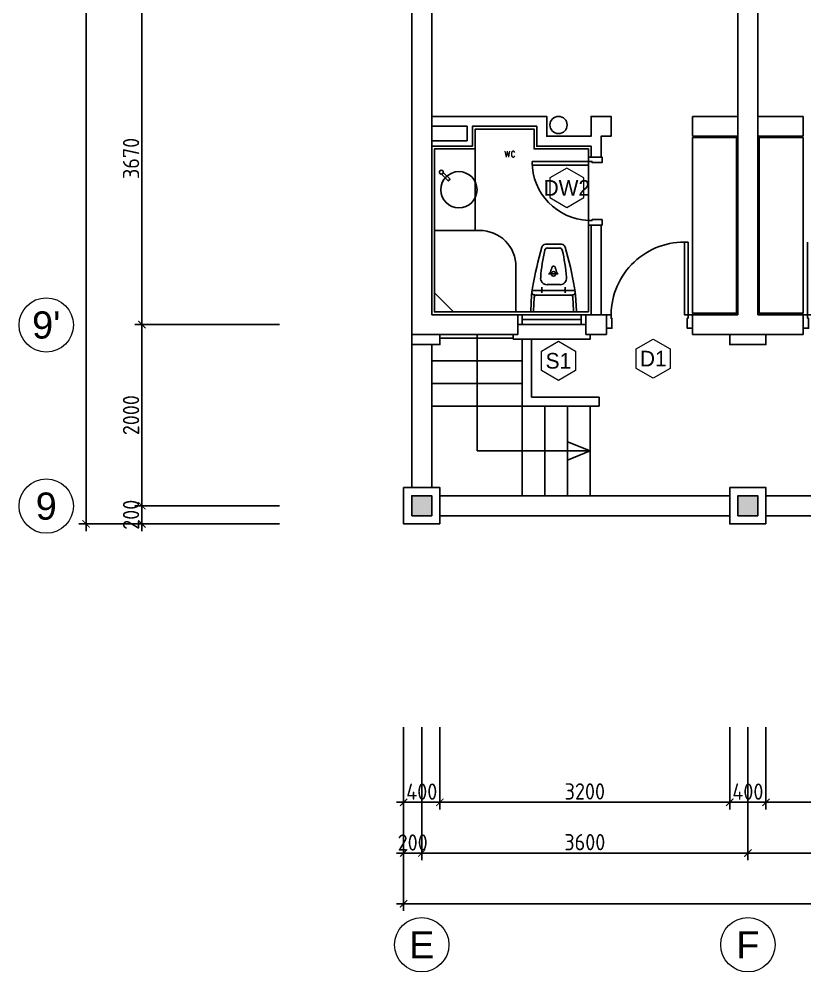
# Model space of a CAD drawing. Header units: millimetres. Extents: x 370 to 37395, y 1571 to 23130.
# Drawn here: x 370 to 9045, y 1571 to 12093 of the extents above; entities that cross this region are included whole.
import ezdxf
from ezdxf.enums import TextEntityAlignment as Align

# ---------------------------------------------------------------- set-up
doc = ezdxf.new("R2010")
doc.units = ezdxf.units.MM
for name, color, linetype, lineweight in [('252 DIM', 251, 'Continuous', 5), ('NETMANH', 43, 'Continuous', 15), ('ZONES', 7, 'Continuous', 18)]:
    doc.layers.add(name, color=color, linetype=linetype, lineweight=lineweight)
for name, color, linetype in [('33-Thiet bi', 33, 'Continuous'), ('Dim', 144, 'Continuous'), ('HATCH', 8, 'Continuous'), ('NOITHAT', 8, 'Continuous'), ('TEXT', 11, 'Continuous'), ('THAY', 9, 'Continuous'), ('tuong', 11, 'Continuous')]:
    doc.layers.add(name, color=color, linetype=linetype)
doc.styles.add('ARIALH', font='VnArialH.TTF')
doc.styles.add('AVANTH', font='VnAvantH.TTF')
doc.styles.add('ISOCP', font='isocp.shx')
doc.styles.add('VNSIMLI', font='vnsimli.shx', dxfattribs={"width": 0.75})
doc.dimstyles.new('1-100', dxfattribs={"dimtxt": 180, "dimasz": 80, "dimexe": 80, "dimexo": 0, "dimgap": 30, "dimtad": 1, "dimdec": 0, "dimzin": 0, "dimdsep": 46, "dimtxsty": 'ISOCP', "dimblk1": 'ARCHTICK', "dimblk2": 'ARCHTICK', "dimsah": 1, "dimcen": 0.09, "dimdle": 80, "dimclrd": 8, "dimclre": 256, "dimclrt": 11, "dimadec": 0, "dimazin": 0, "dimtfac": 1, "dimtdec": 0, "dimtix": 1, "dimtmove": 2, "dimatfit": 3, "dimldrblk": 'ARCHTICK', "dimfxl": 80, "dimtolj": 1, "dimtzin": 0, "dimlwd": -1, "dimarcsym": 0})

# ---------------------------------------------------------------- blocks, each defined once
blk = doc.blocks.new('AXIS')
at = {"layer": 'ZONES'}
blk.add_circle((0, 0), 300, dxfattribs=at)
at = {"layer": 'ZONES', "style": 'ARIALH'}
blk.add_attdef('TENTRUCDINHVI', text='', height=300, dxfattribs=at).set_placement((0, 0), align=Align.MIDDLE)
blk = doc.blocks.new('_ArchTick')
at = {"color": 0, "linetype": 'ByBlock', "const_width": 0.15}
blk.add_lwpolyline([(-0.5, -0.5), (0.5, 0.5)], dxfattribs=at)
blk = doc.blocks.new('*D627')
at = {"layer": 'Defpoints', "color": 0, "transparency": 16777216}
for p in [(4615, 4273), (5015, 4273), (5015, 3444)]:
    blk.add_point(p, dxfattribs=at)
at = {"layer": 'Dim', "lineweight": -2, "transparency": 16777216}
for p, q in [((4615, 4273), (4615, 3364)), ((5015, 4273), (5015, 3364))]:
    blk.add_line(p, q, dxfattribs=at)
at = {"layer": 'Dim', "color": 8, "transparency": 16777216}
blk.add_line((4535, 3444), (5095, 3444), dxfattribs=at)
at = {"layer": 'Dim', "color": 8, "transparency": 16777216, "xscale": 80, "yscale": 80, "zscale": 80, "rotation": 180}
blk.add_blockref('_ArchTick', (4615, 3444), dxfattribs=at)
at = {"layer": 'Dim', "color": 8, "transparency": 16777216, "xscale": 80, "yscale": 80, "zscale": 80}
blk.add_blockref('_ArchTick', (5015, 3444), dxfattribs=at)
at = {"layer": 'Dim', "color": 11, "transparency": 16777216, "insert": (4815, 3562), "char_height": 180, "attachment_point": 5, "style": 'ISOCP'}
blk.add_mtext('\\A1;400', dxfattribs=at)
blk = doc.blocks.new('*D628')
at = {"layer": 'Defpoints', "color": 0, "transparency": 16777216}
for p in [(5015, 4273), (8215, 4273), (8215, 3444)]:
    blk.add_point(p, dxfattribs=at)
at = {"layer": 'Dim', "lineweight": -2, "transparency": 16777216}
for p, q in [((5015, 4273), (5015, 3364)), ((8215, 4273), (8215, 3364))]:
    blk.add_line(p, q, dxfattribs=at)
at = {"layer": 'Dim', "color": 8, "transparency": 16777216}
blk.add_line((4935, 3444), (8295, 3444), dxfattribs=at)
at = {"layer": 'Dim', "color": 8, "transparency": 16777216, "xscale": 80, "yscale": 80, "zscale": 80, "rotation": 180}
blk.add_blockref('_ArchTick', (5015, 3444), dxfattribs=at)
at = {"layer": 'Dim', "color": 8, "transparency": 16777216, "xscale": 80, "yscale": 80, "zscale": 80}
blk.add_blockref('_ArchTick', (8215, 3444), dxfattribs=at)
at = {"layer": 'Dim', "color": 11, "transparency": 16777216, "insert": (6615, 3564), "char_height": 180, "attachment_point": 5, "style": 'ISOCP'}
blk.add_mtext('\\A1;3200', dxfattribs=at)
blk = doc.blocks.new('*D629')
at = {"layer": 'Defpoints', "color": 0, "transparency": 16777216}
for p in [(8215, 4273), (8615, 4273), (8615, 3444)]:
    blk.add_point(p, dxfattribs=at)
at = {"layer": 'Dim', "lineweight": -2, "transparency": 16777216}
for p, q in [((8215, 4273), (8215, 3364)), ((8615, 4273), (8615, 3364))]:
    blk.add_line(p, q, dxfattribs=at)
at = {"layer": 'Dim', "color": 8, "transparency": 16777216}
blk.add_line((8135, 3444), (8695, 3444), dxfattribs=at)
at = {"layer": 'Dim', "color": 8, "transparency": 16777216, "xscale": 80, "yscale": 80, "zscale": 80, "rotation": 180}
blk.add_blockref('_ArchTick', (8215, 3444), dxfattribs=at)
at = {"layer": 'Dim', "color": 8, "transparency": 16777216, "xscale": 80, "yscale": 80, "zscale": 80}
blk.add_blockref('_ArchTick', (8615, 3444), dxfattribs=at)
at = {"layer": 'Dim', "color": 11, "transparency": 16777216, "insert": (8415, 3562), "char_height": 180, "attachment_point": 5, "style": 'ISOCP'}
blk.add_mtext('\\A1;400', dxfattribs=at)
blk = doc.blocks.new('*D630')
at = {"layer": 'Defpoints', "color": 0, "transparency": 16777216}
for p in [(8615, 4273), (11815, 4273), (11815, 3444)]:
    blk.add_point(p, dxfattribs=at)
at = {"layer": 'Dim', "lineweight": -2, "transparency": 16777216}
for p, q in [((8615, 4273), (8615, 3364)), ((11815, 4273), (11815, 3364))]:
    blk.add_line(p, q, dxfattribs=at)
at = {"layer": 'Dim', "color": 8, "transparency": 16777216}
blk.add_line((8535, 3444), (11895, 3444), dxfattribs=at)
at = {"layer": 'Dim', "color": 8, "transparency": 16777216, "xscale": 80, "yscale": 80, "zscale": 80, "rotation": 180}
blk.add_blockref('_ArchTick', (8615, 3444), dxfattribs=at)
at = {"layer": 'Dim', "color": 8, "transparency": 16777216, "xscale": 80, "yscale": 80, "zscale": 80}
blk.add_blockref('_ArchTick', (11815, 3444), dxfattribs=at)
at = {"layer": 'Dim', "color": 11, "transparency": 16777216, "insert": (10215, 3564), "char_height": 180, "attachment_point": 5, "style": 'ISOCP'}
blk.add_mtext('\\A1;3200', dxfattribs=at)
blk = doc.blocks.new('*D652')
at = {"layer": 'Defpoints', "color": 0, "transparency": 16777216}
for p in [(4615, 4273), (4815, 4273), (4815, 2884)]:
    blk.add_point(p, dxfattribs=at)
at = {"layer": 'Dim', "lineweight": -2, "transparency": 16777216}
for p, q in [((4615, 4273), (4615, 2804)), ((4815, 4273), (4815, 2804))]:
    blk.add_line(p, q, dxfattribs=at)
at = {"layer": 'Dim', "color": 8, "transparency": 16777216}
blk.add_line((4535, 2884), (4895, 2884), dxfattribs=at)
at = {"layer": 'Dim', "color": 8, "transparency": 16777216, "xscale": 80, "yscale": 80, "zscale": 80, "rotation": 180}
blk.add_blockref('_ArchTick', (4615, 2884), dxfattribs=at)
at = {"layer": 'Dim', "color": 8, "transparency": 16777216, "xscale": 80, "yscale": 80, "zscale": 80}
blk.add_blockref('_ArchTick', (4815, 2884), dxfattribs=at)
at = {"layer": 'Dim', "color": 11, "transparency": 16777216, "insert": (4715, 3000), "char_height": 180, "attachment_point": 5, "style": 'ISOCP'}
blk.add_mtext('\\A1;200', dxfattribs=at)
blk = doc.blocks.new('*D653')
at = {"layer": 'Defpoints', "color": 0, "transparency": 16777216}
for p in [(4815, 4273), (8415, 4273), (8415, 2884)]:
    blk.add_point(p, dxfattribs=at)
at = {"layer": 'Dim', "lineweight": -2, "transparency": 16777216}
for p, q in [((4815, 4273), (4815, 2804)), ((8415, 4273), (8415, 2804))]:
    blk.add_line(p, q, dxfattribs=at)
at = {"layer": 'Dim', "color": 8, "transparency": 16777216}
blk.add_line((4735, 2884), (8495, 2884), dxfattribs=at)
at = {"layer": 'Dim', "color": 8, "transparency": 16777216, "xscale": 80, "yscale": 80, "zscale": 80, "rotation": 180}
blk.add_blockref('_ArchTick', (4815, 2884), dxfattribs=at)
at = {"layer": 'Dim', "color": 8, "transparency": 16777216, "xscale": 80, "yscale": 80, "zscale": 80}
blk.add_blockref('_ArchTick', (8415, 2884), dxfattribs=at)
at = {"layer": 'Dim', "color": 11, "transparency": 16777216, "insert": (6615, 3004), "char_height": 180, "attachment_point": 5, "style": 'ISOCP'}
blk.add_mtext('\\A1;3600', dxfattribs=at)
blk = doc.blocks.new('*D593')
at = {"layer": 'Defpoints', "color": 0, "transparency": 16777216}
for p in [(8415, 4273), (12015, 4273), (12015, 2884)]:
    blk.add_point(p, dxfattribs=at)
at = {"layer": 'Dim', "lineweight": -2, "transparency": 16777216}
for p, q in [((8415, 4273), (8415, 2804)), ((12015, 4273), (12015, 2804))]:
    blk.add_line(p, q, dxfattribs=at)
at = {"layer": 'Dim', "color": 8, "transparency": 16777216}
blk.add_line((8335, 2884), (12095, 2884), dxfattribs=at)
at = {"layer": 'Dim', "color": 8, "transparency": 16777216, "xscale": 80, "yscale": 80, "zscale": 80, "rotation": 180}
blk.add_blockref('_ArchTick', (8415, 2884), dxfattribs=at)
at = {"layer": 'Dim', "color": 8, "transparency": 16777216, "xscale": 80, "yscale": 80, "zscale": 80}
blk.add_blockref('_ArchTick', (12015, 2884), dxfattribs=at)
at = {"layer": 'Dim', "color": 11, "transparency": 16777216, "insert": (10215, 3004), "char_height": 180, "attachment_point": 5, "style": 'ISOCP'}
blk.add_mtext('\\A1;3600', dxfattribs=at)
blk = doc.blocks.new('*D614')
at = {"layer": 'Defpoints', "color": 0, "transparency": 16777216}
for p in [(3244, 12389), (1726, 8719), (3244, 8719)]:
    blk.add_point(p, dxfattribs=at)
at = {"layer": 'Dim', "color": 8, "transparency": 16777216}
blk.add_line((1726, 12469), (1726, 8639), dxfattribs=at)
at = {"layer": 'Dim', "lineweight": -2, "transparency": 16777216}
for p, q in [((3244, 12389), (1646, 12389)), ((3244, 8719), (1646, 8719))]:
    blk.add_line(p, q, dxfattribs=at)
at = {"layer": 'Dim', "color": 8, "transparency": 16777216, "xscale": 80, "yscale": 80, "zscale": 80}
for p, rotation in [((1726, 12389), 90), ((1726, 8719), 270)]:
    blk.add_blockref('_ArchTick', p, dxfattribs=dict(at, rotation=rotation))
at = {"layer": 'Dim', "color": 11, "transparency": 16777216, "insert": (1606, 10554), "char_height": 180, "attachment_point": 5, "rotation": 90, "style": 'ISOCP'}
blk.add_mtext('\\A1;3670', dxfattribs=at)
blk = doc.blocks.new('*D615')
at = {"layer": 'Defpoints', "color": 0, "transparency": 16777216}
for p in [(3244, 8719), (1726, 6719), (3244, 6719)]:
    blk.add_point(p, dxfattribs=at)
at = {"layer": 'Dim', "color": 8, "transparency": 16777216}
blk.add_line((1726, 8799), (1726, 6639), dxfattribs=at)
at = {"layer": 'Dim', "lineweight": -2, "transparency": 16777216}
for p, q in [((3244, 8719), (1646, 8719)), ((3244, 6719), (1646, 6719))]:
    blk.add_line(p, q, dxfattribs=at)
at = {"layer": 'Dim', "color": 8, "transparency": 16777216, "xscale": 80, "yscale": 80, "zscale": 80}
for p, rotation in [((1726, 8719), 90), ((1726, 6719), 270)]:
    blk.add_blockref('_ArchTick', p, dxfattribs=dict(at, rotation=rotation))
at = {"layer": 'Dim', "color": 11, "transparency": 16777216, "insert": (1606, 7719), "char_height": 180, "attachment_point": 5, "rotation": 90, "style": 'ISOCP'}
blk.add_mtext('\\A1;2000', dxfattribs=at)
blk = doc.blocks.new('*D617')
at = {"layer": 'Defpoints', "color": 0, "transparency": 16777216}
for p in [(3244, 6719), (1726, 6519), (3244, 6519)]:
    blk.add_point(p, dxfattribs=at)
at = {"layer": 'Dim', "color": 8, "transparency": 16777216}
for p, q in [((1726, 6719), (1726, 6799)), ((1726, 6719), (1726, 6519)), ((1726, 6519), (1726, 6439))]:
    blk.add_line(p, q, dxfattribs=at)
at = {"layer": 'Dim', "lineweight": -2, "transparency": 16777216}
for p, q in [((3244, 6719), (1646, 6719)), ((3244, 6519), (1646, 6519))]:
    blk.add_line(p, q, dxfattribs=at)
at = {"layer": 'Dim', "color": 8, "transparency": 16777216, "xscale": 80, "yscale": 80, "zscale": 80}
for p, rotation in [((1726, 6719), 270), ((1726, 6519), 90)]:
    blk.add_blockref('_ArchTick', p, dxfattribs=dict(at, rotation=rotation))
at = {"layer": 'Dim', "color": 11, "transparency": 16777216, "insert": (1606, 6619), "char_height": 180, "attachment_point": 5, "rotation": 90, "style": 'ISOCP'}
blk.add_mtext('\\A1;200', dxfattribs=at)
blk = doc.blocks.new('*D618')
at = {"layer": 'Defpoints', "color": 0, "transparency": 16777216}
for p in [(1109, 18799), (3244, 18799), (3244, 6519)]:
    blk.add_point(p, dxfattribs=at)
at = {"layer": 'Dim', "color": 8, "transparency": 16777216}
blk.add_line((1109, 6439), (1109, 18879), dxfattribs=at)
at = {"layer": 'Dim', "lineweight": -2, "transparency": 16777216}
for p, q in [((3244, 18799), (1029, 18799)), ((3244, 6519), (1029, 6519))]:
    blk.add_line(p, q, dxfattribs=at)
at = {"layer": 'Dim', "color": 8, "transparency": 16777216, "xscale": 80, "yscale": 80, "zscale": 80}
for p, rotation in [((1109, 18799), 90), ((1109, 6519), 270)]:
    blk.add_blockref('_ArchTick', p, dxfattribs=dict(at, rotation=rotation))
at = {"layer": 'Dim', "color": 11, "transparency": 16777216, "insert": (989, 12659), "char_height": 180, "attachment_point": 5, "rotation": 90, "style": 'ISOCP'}
blk.add_mtext('\\A1;12280', dxfattribs=at)
blk = doc.blocks.new('*D591')
at = {"layer": 'Defpoints', "color": 0, "transparency": 16777216}
for p in [(4615, 4273), (33815, 4273), (33815, 2324)]:
    blk.add_point(p, dxfattribs=at)
at = {"layer": 'Dim', "lineweight": -2, "transparency": 16777216}
for p, q in [((4615, 4273), (4615, 2244)), ((33815, 4273), (33815, 2244))]:
    blk.add_line(p, q, dxfattribs=at)
at = {"layer": 'Dim', "color": 8, "transparency": 16777216}
blk.add_line((4535, 2324), (33895, 2324), dxfattribs=at)
at = {"layer": 'Dim', "color": 8, "transparency": 16777216, "xscale": 80, "yscale": 80, "zscale": 80, "rotation": 180}
blk.add_blockref('_ArchTick', (4615, 2324), dxfattribs=at)
at = {"layer": 'Dim', "color": 8, "transparency": 16777216, "xscale": 80, "yscale": 80, "zscale": 80}
blk.add_blockref('_ArchTick', (33815, 2324), dxfattribs=at)
at = {"layer": 'Dim', "color": 11, "transparency": 16777216, "insert": (19215, 2444), "char_height": 180, "attachment_point": 5, "style": 'ISOCP'}
blk.add_mtext('\\A1;29200', dxfattribs=at)
blk = doc.blocks.new('D-W')
blk.add_lwpolyline([(0, 0), (-260, -150), (-260, -450), (0, -600), (260, -450), (260, -150)], close=True)
at = {"layer": 'ZONES', "style": 'AVANTH'}
blk.add_attdef('DS', text='', height=240, dxfattribs=at).set_placement((0, -300), align=Align.MIDDLE)
blk = doc.blocks.new('XIBET')
at = {"layer": '33-Thiet bi'}
for p, q in [((-66, 706), (0, 706)), ((66, 706), (0, 706)), ((52, 421), (-55, 421)), ((3, 506), (-3, 506)), ((3, 506), (-3, 506)), ((236, 238), (-236, 238)), ((-128, 274), (-128, 211)), ((-72, 302), (0, 302)), ((72, 302), (0, 302)), ((128, 274), (128, 211)), ((-222, 11), (-214, 158)), ((-208, 187), (0, 187)), ((208, 187), (0, 187)), ((222, 11), (214, 158)), ((212, 0), (-212, 0))]:
    blk.add_line(p, q, dxfattribs=at)
blk.add_lwpolyline([(-222, 11, 0.43012), (-212, 0), (-242, 0, -0.43012), (-252, 11), (-243, 187), (-238, 222), (-232, 268, -0.027792), (-128, 717, -0.333759), (-89, 747), (0, 747), (89, 747, -0.333759), (128, 717, -0.027792), (232, 268), (238, 222), (243, 187), (252, 11, -0.43012), (242, 0), (212, 0, 0.43012), (222, 11)], format="xyb", dxfattribs=at)
for centre, radius in [((0, 421), 25.3), ((-128, 236), 7.59), ((128, 236), 7.59)]:
    blk.add_circle(centre, radius, dxfattribs=at)
for centre, radius, start, end in [((1855, 230), 2003, 166.9438, 175.6188), ((-66, 676), 30.4, 90, 166.9438), ((66, 676), 30.4, 13.0562, 90), ((-1855, 230), 2003, 4.3812, 13.0562), ((-504, 615), 501, 337.9004, 345.3221), ((-34, 419), 10.1, 27.2049, 128.6822), ((0, 486), 20.2, 8.1656, 171.8344), ((504, 615), 501, 194.6779, 202.0996), ((34, 419), 10.1, 51.3178, 152.7951), ((-72, 372), 70.8, 171.1193, 270), ((72, 372), 70.8, 270, 8.8807), ((-208, 218), 30.4, 172.3704, 270), ((208, 218), 30.4, 270, 7.6296), ((-184, 157), 30.4, 90, 176.9059), ((184, 157), 30.4, 3.0941, 90)]:
    blk.add_arc(centre, radius, start, end, dxfattribs=at)
blk = doc.blocks.new('A$C2BDB501E')
at = {"layer": 'NOITHAT'}
for points in [[(450, 900), (0, 900), (0, 0), (450, 0)], [(101, 262), (172, 333), (153, 352), (82, 281)]]:
    blk.add_lwpolyline(points, close=True, dxfattribs=at)
for centre, radius in [((270, 450), 200), ((76, 256), 21.5)]:
    blk.add_circle(centre, radius, dxfattribs=at)

msp = doc.modelspace()

# ---------------------------------------------------------------- hatches: boundary and pattern name
at = {"layer": 'HATCH'}
for points in [[(4924.9, 6828.6), (4704.9, 6828.6), (4704.9, 6608.6), (4924.9, 6608.6)], [(8524.9, 6828.6), (8304.9, 6828.6), (8304.9, 6608.6), (8524.9, 6608.6)]]:
    msp.add_hatch(color=256, dxfattribs=at).paths.add_polyline_path(points)

# ---------------------------------------------------------------- linework, layer by layer
at = {"layer": 'Dim'}
for p, q in [((5424.9, 7323.4), (5424.9, 8608.6)), ((6674.9, 7323.4), (5424.9, 7323.4))]:
    msp.add_line(p, q, dxfattribs=at)
for points in [[(5014.9, 8568.1), (5824.9, 8568.1)], [(5924.9, 6828.6), (5924.9, 8558.6)], [(6024.9, 7918.1), (6024.9, 8558.6)], [(4924.9, 8318.1), (5924.9, 8318.1)], [(4924.9, 8068.1), (5924.9, 8068.1)], [(6024.9, 7918.1), (6774.9, 7918.1)], [(6774.9, 7918.1), (6774.9, 7818.1)], [(4924.9, 7818.1), (6774.9, 7818.1)], [(6174.9, 7818.1), (6174.9, 6828.6)], [(6424.9, 7818.1), (6424.9, 6828.6)], [(6674.9, 7818.1), (6674.9, 6828.6)], [(6424.9, 7423.4), (6674.9, 7323.4), (6424.9, 7223.4)]]:
    msp.add_lwpolyline(points, dxfattribs=at)
at = {"layer": 'NOITHAT'}
for points in [[(6654.9, 8858.6), (4954.9, 8858.6), (4954.9, 10658.6), (5404.9, 10658.6), (5404.9, 10878.6), (6054.9, 10878.6), (6054.9, 10658.6), (6654.9, 10658.6)], [(7804.9, 10783.6), (8289.9, 10783.6), (8289.9, 8843.6), (7804.9, 8843.6)], [(9024.9, 10783.6), (8539.9, 10783.6), (8539.9, 8843.6), (9024.9, 8843.6)], [(6854.9, 8828.6), (6854.9, 8678.6), (6914.9, 8678.6), (6914.9, 8788.6), (6904.9, 8788.6), (6904.9, 8828.6)]]:
    msp.add_lwpolyline(points, close=True, dxfattribs=at)
for points in [[(6654.9, 10568.6), (6804.9, 10568.6), (6804.9, 10508.6), (6694.9, 10508.6), (6694.9, 10518.6)], [(6654.9, 10478.6), (6034.9, 10478.6), (6034.9, 10518.6), (6694.9, 10518.6)], [(6654.9, 9818.6), (6804.9, 9818.6), (6804.9, 9878.6), (6694.9, 9878.6), (6694.9, 9868.6), (6654.9, 9868.6)], [(7804.9, 8828.6), (7714.9, 8828.6), (7714.9, 9628.6), (7754.9, 9628.6)], [(7804.9, 8828.6), (7804.9, 8678.6), (7744.9, 8678.6), (7744.9, 8788.6), (7754.9, 8788.6), (7754.9, 9628.6)], [(9114.9, 8828.6), (9024.9, 8828.6), (9024.9, 8678.6), (9084.9, 8678.6), (9084.9, 8788.6), (9074.9, 8788.6), (9074.9, 9628.6)], [(4954.9, 9070.7), (5167, 8858.6)]]:
    msp.add_lwpolyline(points, dxfattribs=at)
msp.add_lwpolyline([(5854.9, 8858.6), (5854.9, 9358.6, 0.4142136), (5454.9, 9758.6), (4954.9, 9758.6)], format="xyb", dxfattribs=at)
msp.add_circle((6325.4, 10923.6), 94.8, dxfattribs=at)
for centre, radius, start, end in [((6681.1, 10514.3), 646.2, 179.61825, 267.67537), ((7713.4, 8821.1), 808.6, 87.06104, 179.46755)]:
    msp.add_arc(centre, radius, start, end, dxfattribs=at)
at = {"layer": 'THAY'}
for p, q in [((5874.9, 8828.6), (6624.9, 8828.6)), ((5924.9, 8828.6), (5924.9, 8718.6)), ((5924.9, 8773.6), (6574.9, 8773.6)), ((5874.9, 8718.6), (6624.9, 8718.6)), ((4924.9, 8498.6), (4924.9, 6918.6))]:
    msp.add_line(p, q, dxfattribs=at)
at = {"layer": 'THAY', "ltscale": 400}
for p, q in [((4704.9, 8498.6), (4704.9, 6918.6)), ((5014.9, 6828.6), (8214.9, 6828.6)), ((11814.9, 6828.6), (8614.9, 6828.6)), ((5014.9, 6608.6), (8214.9, 6608.6)), ((11814.9, 6608.6), (8614.9, 6608.6))]:
    msp.add_line(p, q, dxfattribs=at)
at = {"layer": 'THAY'}
msp.add_lwpolyline([(5824.9, 8608.6), (5824.9, 8558.6), (6674.9, 8558.6), (6674.9, 8608.6)], dxfattribs=at)
at = {"layer": 'tuong', "ltscale": 400}
for p, q in [((4924.9, 16388.6), (4924.9, 8828.6)), ((8304.9, 11018.6), (7804.9, 11018.6)), ((7804.9, 11018.6), (7804.9, 10798.6)), ((8524.9, 11018.6), (9024.9, 11018.6)), ((6684.9, 9818.6), (6794.9, 9818.6)), ((6684.9, 8828.6), (6684.9, 9818.6)), ((6794.9, 9818.6), (6794.9, 8828.6)), ((4924.9, 8828.6), (5924.9, 8828.6)), ((5874.9, 8828.6), (5874.9, 8608.6)), ((6624.9, 8608.6), (6624.9, 8828.6)), ((6854.9, 8828.6), (6854.9, 8608.6)), ((8304.9, 8828.6), (7804.9, 8828.6)), ((7804.9, 8828.6), (7804.9, 8608.6)), ((9024.9, 8828.6), (8524.9, 8828.6)), ((9024.9, 8608.6), (9024.9, 8828.6)), ((5874.9, 8608.6), (4704.9, 8608.6)), ((6854.9, 8608.6), (6624.9, 8608.6)), ((7804.9, 8608.6), (9024.9, 8608.6))]:
    msp.add_line(p, q, dxfattribs=at)
at = {"layer": 'tuong'}
for p, q in [((9024.9, 11018.6), (9024.9, 10798.6)), ((8304.9, 10798.6), (7804.9, 10798.6)), ((9024.9, 10798.6), (8524.9, 10798.6))]:
    msp.add_line(p, q, dxfattribs=at)
for points in [[(5014.9, 8608.6), (5014.9, 8498.6), (4704.9, 8498.6), (4704.9, 16718.6)], [(5924.9, 8828.6), (5924.9, 8718.6), (5874.9, 8718.6)], [(6624.9, 8718.6), (6574.9, 8718.6), (6574.9, 8828.6), (6854.9, 8828.6)], [(8214.9, 8608.6), (8214.9, 8498.6), (8614.9, 8498.6), (8614.9, 8608.6)]]:
    msp.add_lwpolyline(points, dxfattribs=at)
at = {"layer": 'tuong', "ltscale": 400}
for points in [[(8304.9, 16388.6), (8304.9, 8828.6)], [(8524.9, 8828.6), (8524.9, 16388.6)], [(4924.9, 10688.6), (5374.9, 10688.6), (5374.9, 10908.6), (6084.9, 10908.6), (6084.9, 10688.6), (6684.9, 10688.6), (6684.9, 10568.6), (6794.9, 10568.6), (6794.9, 10798.6), (6904.9, 10798.6), (6904.9, 11018.6), (6684.9, 11018.6), (6684.9, 10798.6), (6194.9, 10798.6), (6194.9, 11018.6), (4924.9, 11018.6)], [(4924.9, 10748.6), (5314.9, 10748.6), (5314.9, 10908.6), (4924.9, 10908.6)]]:
    msp.add_lwpolyline(points, dxfattribs=at)
at = {"layer": 'tuong'}
for points in [[(5014.9, 6518.6), (5014.9, 6918.6), (4614.9, 6918.6), (4614.9, 6518.6)], [(8614.9, 6518.6), (8614.9, 6918.6), (8214.9, 6918.6), (8214.9, 6518.6)], [(4704.9, 6608.6), (4924.9, 6608.6), (4924.9, 6828.6), (4704.9, 6828.6)], [(8304.9, 6608.6), (8524.9, 6608.6), (8524.9, 6828.6), (8304.9, 6828.6)]]:
    msp.add_lwpolyline(points, close=True, dxfattribs=at)

# ---------------------------------------------------------------- block references
at = {"layer": '252 DIM', "xscale": -1, "rotation": 180}
msp.add_blockref('A$C2BDB501E', (4954.9, 10658.6), dxfattribs=at)
at = {"layer": 'NETMANH'}
msp.add_blockref('XIBET', (6269.9, 8858.6), dxfattribs=at)
at = {"layer": 'ZONES', "xscale": 0.7199999999720604, "yscale": 0.7199999999720604, "zscale": 0.7199999999999999}
msp.add_blockref('D-W', (6416.3, 10445.9), dxfattribs=at).add_auto_attribs({'DS': 'dw2'})
at = {"layer": 'ZONES'}
for p, values in [((669.9, 8715.1), {'TENTRUCDINHVI': "9'"}), ((669.9, 6715.1), {'TENTRUCDINHVI': '9'}), ((4814.9, 1870.9), {'TENTRUCDINHVI': 'e'}), ((8414.9, 1870.9), {'TENTRUCDINHVI': 'f'})]:
    msp.add_blockref('AXIS', p, dxfattribs=at).add_auto_attribs(values)
ref = msp.add_blockref('D-W', (6323.4, 8535.4), dxfattribs=dict(at, xscale=-0.7199999999720604, yscale=0.7199999999720604, zscale=0.7199999999999999))
ref.add_attrib('DS', 's1', dxfattribs={"height": 172.8, "style": 'AVANTH'}).set_placement((6323.4, 8319.4), align=Align.MIDDLE)
ref = msp.add_blockref('D-W', (7370.5, 8559.6), dxfattribs=dict(at, xscale=-0.7199999999720604, yscale=0.7199999999720604, zscale=0.7199999999999999))
ref.add_attrib('DS', 'd1', dxfattribs={"height": 172.8, "style": 'AVANTH'}).set_placement((7370.5, 8343.6), align=Align.MIDDLE)

# ---------------------------------------------------------------- texts
at = {"layer": 'TEXT', "color": 7, "style": 'VNSIMLI', "width": 0.75}
msp.add_text('wc', height=101.25, dxfattribs=at).set_placement((5722.7, 10567.3))

# ---------------------------------------------------------------- dimensions: what is measured, and where the dimension line sits
at = {"layer": 'Dim'}
for base, p1, p2, picture, middle in [((1109.1, 18798.6), (3243.8, 6518.6), (3243.8, 18798.6), '*D618', (989.1, 12658.6)), ((1726.4, 8718.6), (3243.8, 12388.6), (3243.8, 8718.6), '*D614', (1606.4, 10553.6)), ((1726.4, 6718.6), (3243.8, 8718.6), (3243.8, 6718.6), '*D615', (1606.4, 7718.6)), ((1726.4, 6518.6), (3243.8, 6718.6), (3243.8, 6518.6), '*D617', (1606.4, 6618.6))]:
    dim = msp.add_linear_dim(base=base, p1=p1, p2=p2, angle=90, dimstyle='1-100', dxfattribs=at)
    dim.commit()
    dim.dimension.update_dxf_attribs({"geometry": picture, "text_midpoint": middle})
for base, p1, p2, picture, middle in [((4814.9, 2884), (4614.9, 4273.3), (4814.9, 4273.3), '*D652', (4714.9, 3000)), ((5014.9, 3443.9), (4614.9, 4273.3), (5014.9, 4273.3), '*D627', (4814.9, 3561.6)), ((8614.9, 3443.9), (8214.9, 4273.3), (8614.9, 4273.3), '*D629', (8414.9, 3561.6))]:
    dim = msp.add_linear_dim(base=base, p1=p1, p2=p2, dimstyle='1-100', dxfattribs=at)
    dim.commit()
    dim.dimension.update_dxf_attribs({"geometry": picture, "text_midpoint": middle, "dimtype": 160})
for base, p1, p2, picture, middle in [((33814.9, 2324.1), (4614.9, 4273.3), (33814.9, 4273.3), '*D591', (19214.9, 2444.2)), ((8414.9, 2884), (4814.9, 4273.3), (8414.9, 4273.3), '*D653', (6614.9, 3004)), ((8214.9, 3443.9), (5014.9, 4273.3), (8214.9, 4273.3), '*D628', (6614.9, 3563.9)), ((12014.9, 2884), (8414.9, 4273.3), (12014.9, 4273.3), '*D593', (10214.9, 3004)), ((11814.9, 3443.9), (8614.9, 4273.3), (11814.9, 4273.3), '*D630', (10214.9, 3563.9))]:
    dim = msp.add_linear_dim(base=base, p1=p1, p2=p2, dimstyle='1-100', dxfattribs=at)
    dim.commit()
    dim.dimension.update_dxf_attribs({"geometry": picture, "text_midpoint": middle})

doc.saveas('drawing.dxf')
